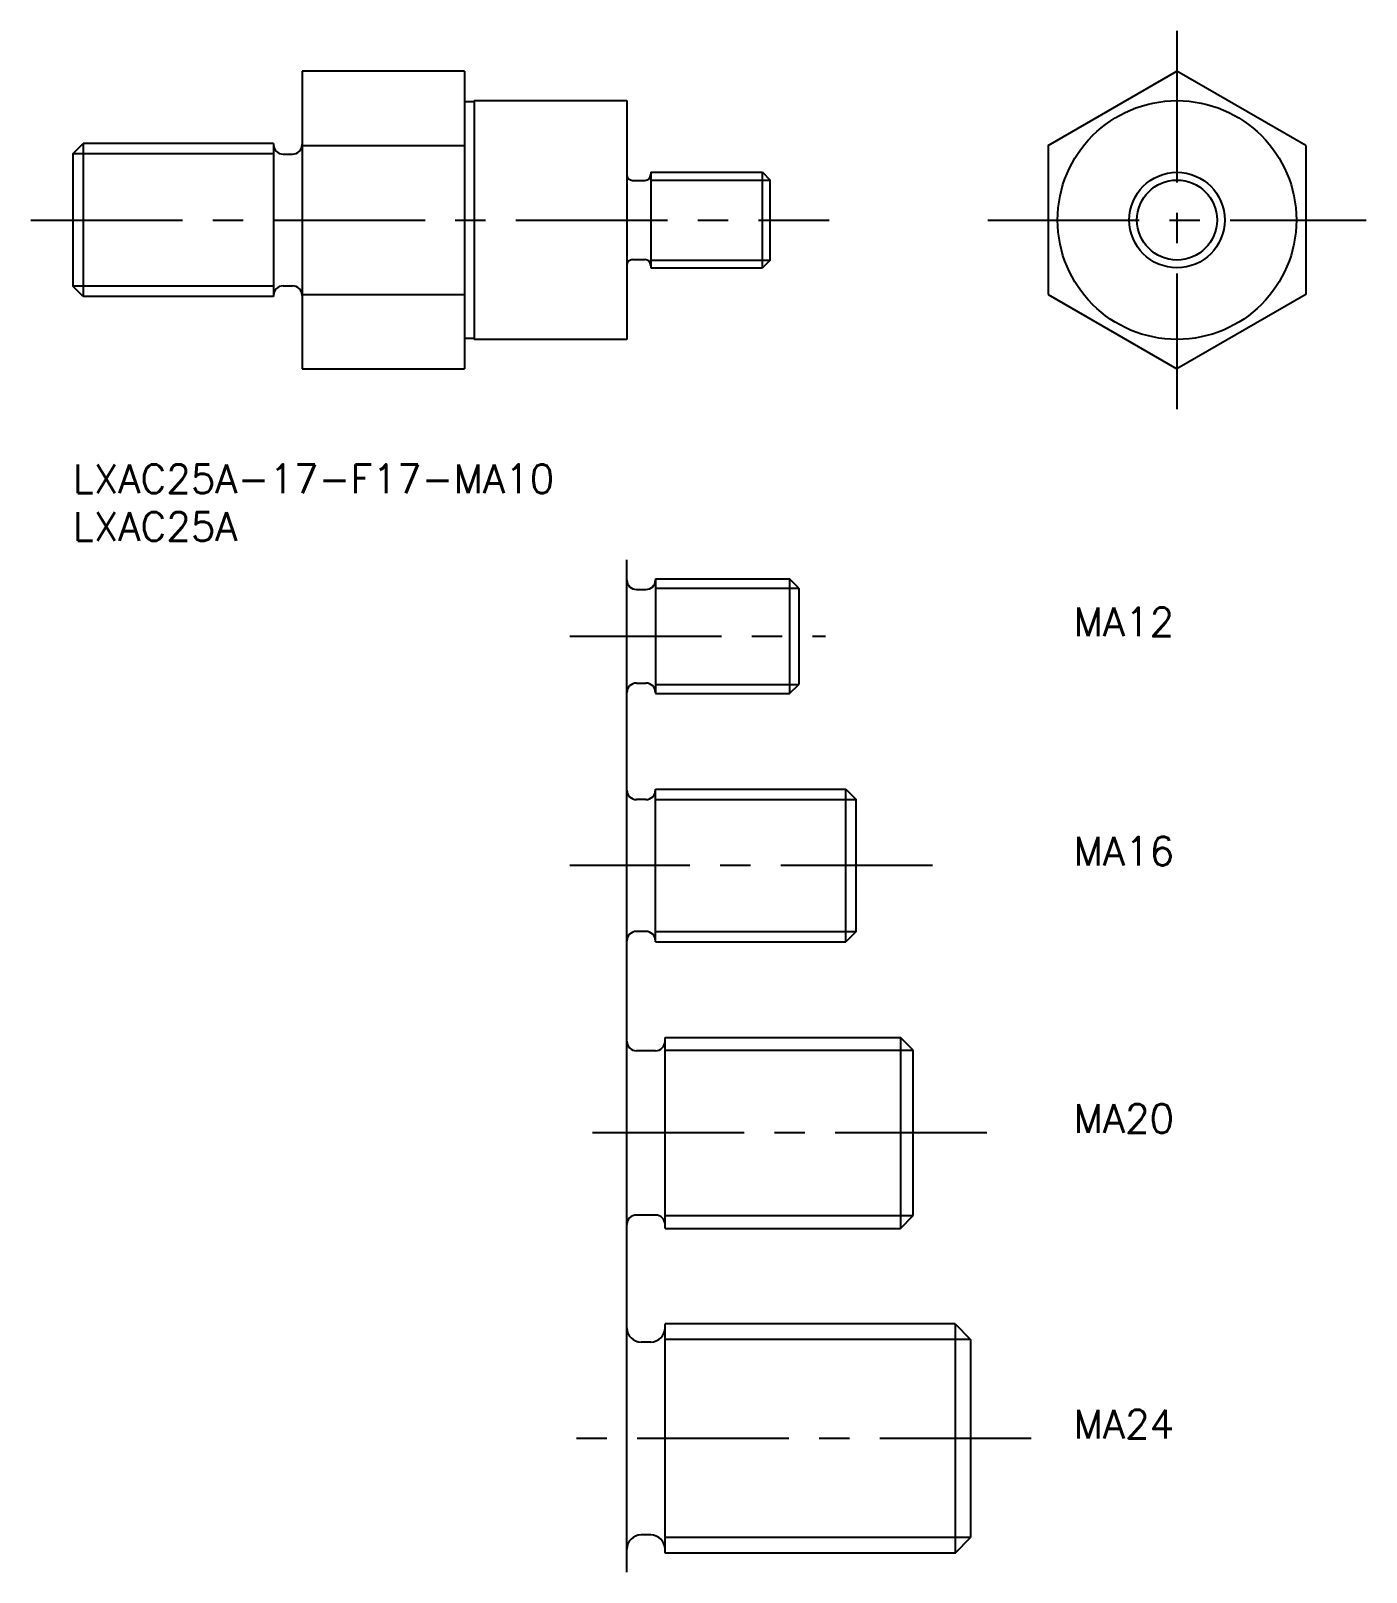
# Model space of a CAD drawing. Extents: x -4 to 135, y -116 to 45.
import ezdxf

# ---------------------------------------------------------------- set-up
doc = ezdxf.new("R2010")
doc.units = 0
doc.header["$LTSCALE"] = 0.5
doc.linetypes.add('CENTER', pattern=[50.8, 31.75, -6.35, 6.35, -6.35])
for name, color, linetype in [('MSM_CENTER', 1, 'CENTER'), ('MSM_CONTINUOUS', 7, 'CONTINUOUS'), ('MSM_NARROW', 5, 'CONTINUOUS'), ('MSM_PART_NUMBER', 7, 'CONTINUOUS')]:
    doc.layers.add(name, color=color, linetype=linetype)
doc.styles.get("Standard").update_dxf_attribs({"font": 'txt.shx', "height": 3, "bigfont": 'bigfont.shx'})

# ---------------------------------------------------------------- blocks, each defined once
blk = doc.blocks.new('*U12')
at = {"layer": 'MSM_PART_NUMBER'}
blk.add_text('LXAC25A-17-F17-MA10', height=3, dxfattribs=at).set_placement((0, -3))
blk = doc.blocks.new('*U13')
at = {"layer": 'MSM_PART_NUMBER'}
blk.add_text('LXAC25A', height=3, dxfattribs=at).set_placement((0, -8))
blk = doc.blocks.new('*U15')
at = {"layer": 'MSM_PART_NUMBER'}
blk.add_text('MA12', height=3, dxfattribs=at).set_placement((104.77, -18))
blk = doc.blocks.new('*U16')
at = {"layer": 'MSM_PART_NUMBER'}
blk.add_text('MA16', height=3, dxfattribs=at).set_placement((104.77, -42))
blk = doc.blocks.new('*U17')
at = {"layer": 'MSM_PART_NUMBER'}
blk.add_text('MA20', height=3, dxfattribs=at).set_placement((104.77, -70))
blk = doc.blocks.new('*U18')
at = {"layer": 'MSM_PART_NUMBER'}
blk.add_text('MA24', height=3, dxfattribs=at).set_placement((104.77, -102))

msp = doc.modelspace()

# ---------------------------------------------------------------- linework, layer by layer
at = {"layer": 'MSM_CENTER'}
for p, q in [((115.61, 45.4), (115.61, 5.78)), ((-4.41, 25.59), (79.18, 25.59)), ((95.79, 25.59), (135.42, 25.59)), ((52.04, -18), (78.79, -18)), ((90, -42), (52.04, -42)), ((95.69, -70), (51.39, -70)), ((100.35, -102), (51.39, -102))]:
    msp.add_line(p, q, dxfattribs=at)
at = {"layer": 'MSM_CONTINUOUS'}
for p, q in [((24, 41.18), (24, 10)), ((41, 41.18), (24, 41.18)), ((41, 41.18), (41, 10)), ((102.11, 33.38), (115.61, 41.18)), ((129.11, 33.38), (115.61, 41.18)), ((41, 37.99), (42, 37.99)), ((42, 38.09), (58, 38.09)), ((42, 38.09), (42, 13.09)), ((58, 38.09), (58, 13.09)), ((0, 32.51), (1.08, 33.59)), ((0, 32.51), (0, 18.67)), ((1.08, 33.59), (1.08, 17.59)), ((21, 33.59), (1.08, 33.59)), ((21, 33.59), (21, 17.59)), ((22, 32.49), (23, 32.49)), ((24, 33.38), (41, 33.38)), ((102.11, 33.38), (102.11, 17.79)), ((129.11, 33.38), (129.11, 17.79)), ((58.6, 29.74), (59.9, 29.74)), ((60.5, 30.59), (72.19, 30.59)), ((60.5, 30.59), (60.5, 20.59)), ((72.19, 20.59), (72.19, 30.59)), ((72.19, 30.59), (73, 29.78)), ((73, 21.4), (73, 29.78)), ((58.6, 21.44), (59.9, 21.44)), ((73, 21.4), (72.19, 20.59)), ((60.5, 20.59), (72.19, 20.59)), ((1.08, 17.59), (0, 18.67)), ((22, 18.69), (23, 18.69)), ((24, 17.79), (41, 17.79)), ((102.11, 17.79), (115.61, 10)), ((129.11, 17.79), (115.61, 10)), ((21, 17.59), (1.08, 17.59)), ((42, 13.19), (41, 13.19)), ((58, 13.09), (42, 13.09)), ((24, 10), (41, 10)), ((58, -116), (58, -10)), ((61, -12), (75.05, -12)), ((61, -12), (61, -24)), ((76, -12.95), (75.05, -12)), ((75.05, -12), (75.05, -24)), ((59, -13.1), (60, -13.1)), ((76, -12.95), (76, -23.05)), ((59, -22.9), (60, -22.9)), ((61, -24), (75.05, -24)), ((75.05, -24), (76, -23.05)), ((60, -35.1), (59, -35.1)), ((61, -50), (61, -34)), ((61, -34), (80.92, -34)), ((80.92, -50), (80.92, -34)), ((80.92, -34), (82, -35.08)), ((82, -48.92), (82, -35.08)), ((60, -48.9), (59, -48.9)), ((61, -50), (80.92, -50)), ((82, -48.92), (80.92, -50)), ((62, -80), (62, -60)), ((62, -60), (86.65, -60)), ((88, -61.35), (86.65, -60)), ((86.65, -60), (86.65, -80)), ((61, -61.4), (59, -61.4)), ((88, -78.65), (88, -61.35)), ((88, -78.4), (88, -61.6)), ((61, -78.6), (59, -78.6)), ((86.65, -80), (88, -78.65)), ((62, -80), (86.65, -80)), ((92.38, -90), (62, -90)), ((62, -114), (62, -90)), ((92.38, -90), (94, -91.62)), ((92.38, -90), (92.38, -114)), ((60.5, -91.9), (59.5, -91.9)), ((94, -91.62), (94, -112.38)), ((60.5, -112.1), (59.5, -112.1)), ((92.38, -114), (94, -112.38)), ((92.38, -114), (62, -114))]:
    msp.add_line(p, q, dxfattribs=at)
for radius in [12.5, 5]:
    msp.add_circle((115.61, 25.59), radius, dxfattribs=at)
for centre, radius, start, end in [((22, 33.49), 1, 180, 270), ((23, 33.49), 1, 270, 360), ((58.6, 30.34), 0.6, 180, 270), ((59.9, 30.34), 0.6, 270, 0), ((58.6, 20.84), 0.6, 90, 180), ((59.9, 20.84), 0.6, 0, 90), ((22, 17.69), 1, 90, 180), ((23, 17.69), 1, 360, 90), ((59, -12.1), 1, 180, 270), ((60, -12.1), 1, 270, 0), ((59, -23.9), 1, 90, 180), ((60, -23.9), 1, 0, 90), ((59, -34.1), 1, 180, 270), ((60, -34.1), 1, 270, 0), ((59, -49.9), 1, 90, 180), ((60, -49.9), 1, 0, 90), ((59, -60.4), 1, 180, 270), ((61, -60.4), 1, 270, 0), ((59, -79.6), 1, 90, 180), ((61, -79.6), 1, 0, 90), ((59.5, -90.4), 1.5, 180, 270), ((60.5, -90.4), 1.5, 270, 0), ((59.5, -113.6), 1.5, 90, 180), ((60.5, -113.6), 1.5, 0, 90)]:
    msp.add_arc(centre, radius, start, end, dxfattribs=at)
at = {"layer": 'MSM_NARROW'}
for p, q in [((21, 32.51), (0, 32.51)), ((60.5, 29.78), (73, 29.78)), ((60.5, 21.4), (73, 21.4)), ((21, 18.67), (0, 18.67)), ((61, -12.95), (76, -12.95)), ((61, -23.05), (76, -23.05)), ((61, -35.08), (82, -35.08)), ((61, -48.92), (82, -48.92)), ((62, -61.35), (88, -61.35)), ((62, -78.65), (88, -78.65)), ((94, -91.62), (62, -91.62)), ((94, -112.38), (62, -112.38))]:
    msp.add_line(p, q, dxfattribs=at)
msp.add_circle((115.61, 25.59), 4.19, dxfattribs=at)

# ---------------------------------------------------------------- block references
at = {"layer": 'MSM_CONTINUOUS'}
for name in ['*U12', '*U13', '*U15', '*U16', '*U17', '*U18']:
    msp.add_blockref(name, (0, 0), dxfattribs=at)

doc.saveas('drawing.dxf')
